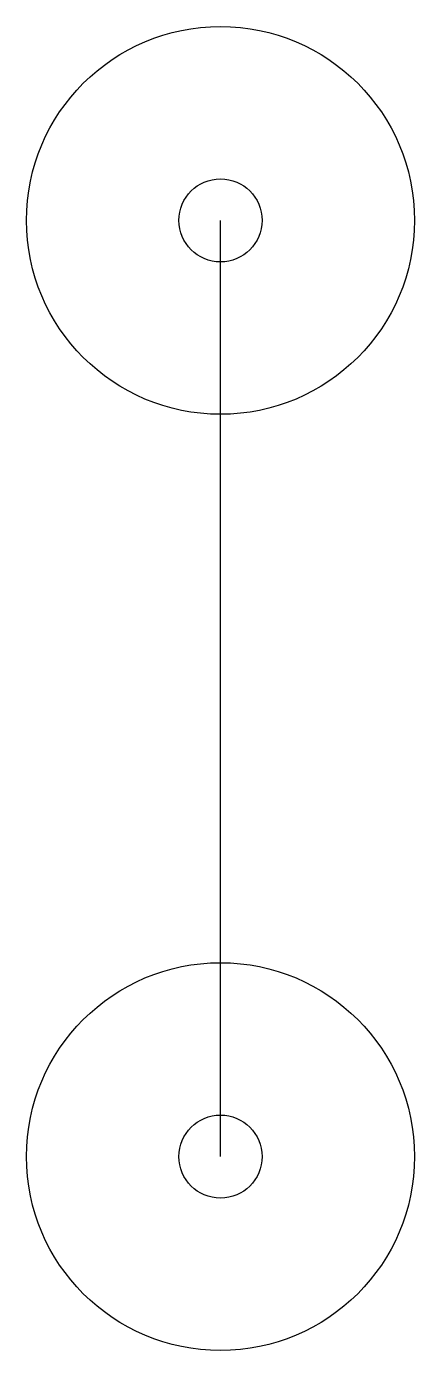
# Model space of a CAD drawing. Header units: metres. Extents: x 5210 to 12938, y 40 to 13048.
# Drawn here: x 5210 to 5490, y 12092 to 13048 of the extents above; entities outside this region: 2.
import ezdxf

# ---------------------------------------------------------------- set-up
doc = ezdxf.new("R2010")
doc.units = ezdxf.units.M

msp = doc.modelspace()

# ---------------------------------------------------------------- linework, layer by layer
at = {"layer": 'BASES'}
for centre in [(5350, 12908), (5350, 12232)]:
    msp.add_circle(centre, 140, dxfattribs=at)
at = {"layer": 'CHAIN_CENTRELINE'}
msp.add_polyline3d([(5350, 12232, 820), (5350, 12248.9, 809.27), (5350, 12265.8, 799.1), (5350, 12282.7, 789.48), (5350, 12299.6, 780.4), (5350, 12316.5, 771.88), (5350, 12333.4, 763.9), (5350, 12350.3, 756.48), (5350, 12367.2, 749.6), (5350, 12384.1, 743.27), (5350, 12401, 737.5), (5350, 12417.9, 732.27), (5350, 12434.8, 727.6), (5350, 12451.7, 723.48), (5350, 12468.6, 719.9), (5350, 12485.5, 716.88), (5350, 12502.4, 714.4), (5350, 12519.3, 712.48), (5350, 12536.2, 711.1), (5350, 12553.1, 710.27), (5350, 12570, 710), (5350, 12586.9, 710.27), (5350, 12603.8, 711.1), (5350, 12620.7, 712.48), (5350, 12637.6, 714.4), (5350, 12654.5, 716.88), (5350, 12671.4, 719.9), (5350, 12688.3, 723.48), (5350, 12705.2, 727.6), (5350, 12722.1, 732.27), (5350, 12739, 737.5), (5350, 12755.9, 743.27), (5350, 12772.8, 749.6), (5350, 12789.7, 756.48), (5350, 12806.6, 763.9), (5350, 12823.5, 771.88), (5350, 12840.4, 780.4), (5350, 12857.3, 789.48), (5350, 12874.2, 799.1), (5350, 12891.1, 809.27), (5350, 12908, 820)], dxfattribs=at)
at = {"layer": 'ELEVATION'}
for points in [[(12202, 40), (12262, 40), (12262, 890), (12202, 890)], [(12878, 40), (12938, 40), (12938, 890), (12878, 890)]]:
    msp.add_lwpolyline(points, close=True, dxfattribs=at)
at = {"layer": 'POSTS'}
for centre in [(5350, 12908), (5350, 12232)]:
    msp.add_circle(centre, 30, dxfattribs=at)

doc.saveas('drawing.dxf')
